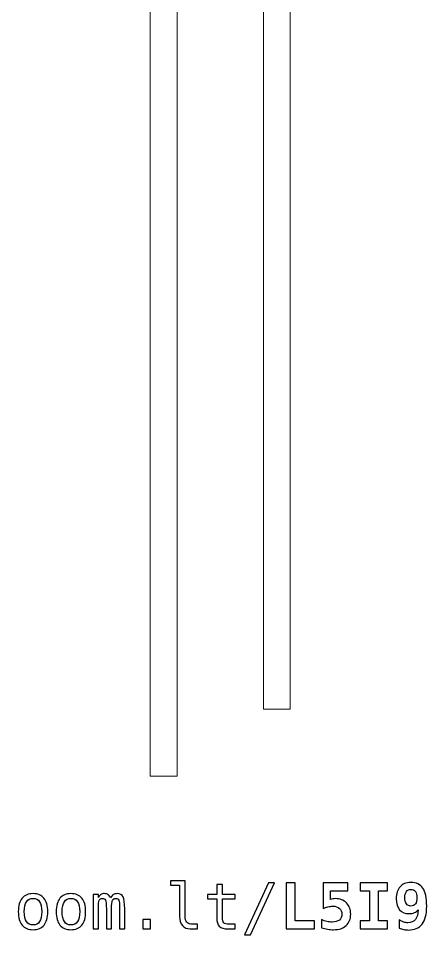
# Model space of a CAD drawing. Header units: centimetres. Extents: x -11.13 to -9.86, y -16.91 to -12.8.
# Drawn here: x -10.953 to -10.037, y -16.911 to -14.855 of the extents above; entities that cross this region are included whole.
import ezdxf

# ---------------------------------------------------------------- set-up
doc = ezdxf.new("R2010")
doc.units = ezdxf.units.CM
doc.header["$MEASUREMENT"] = 0
doc.layers.add('Layer 1', color=7, linetype='Continuous')

msp = doc.modelspace()

# ---------------------------------------------------------------- linework, layer by layer
at = {"layer": 'Layer 1', "color": 250, "lineweight": 20}
msp.add_lwpolyline([(-10.657, -16.55499), (-10.597, -16.55499), (-10.597, -14.01499), (-10.657, -14.01499), (-10.657, -16.55499)], close=True, dxfattribs=at)
msp.add_open_spline([(-10.403, -14.01499), (-10.403, -14.01499), (-10.343, -14.01499), (-10.343, -14.01499), (-10.343, -14.01499), (-10.343, -14.01499), (-10.343, -16.40499), (-10.343, -16.40499), (-10.343, -16.40499), (-10.343, -16.40499), (-10.403, -16.40499), (-10.403, -16.40499), (-10.403, -16.40499), (-10.403, -16.40499), (-10.403, -14.01499), (-10.403, -14.01499)], degree=3, knots=[0, 0, 0, 0, 0.25, 0.25, 0.25, 0.25, 0.5, 0.5, 0.5, 0.5, 0.75, 0.75, 0.75, 0.75, 1, 1, 1, 1], dxfattribs=at)
at = {"layer": 'Layer 1', "color": 250}
for points, knots in [([(-10.57861, -16.86946), (-10.57861, -16.87515), (-10.57758, -16.87943), (-10.57549, -16.88232), (-10.57549, -16.88232), (-10.57339, -16.88521), (-10.57031, -16.88667), (-10.56622, -16.88667), (-10.56622, -16.88667), (-10.56622, -16.88667), (-10.5514, -16.88667), (-10.5514, -16.88667), (-10.5514, -16.88667), (-10.5514, -16.88667), (-10.5514, -16.89742), (-10.5514, -16.89742), (-10.5514, -16.89742), (-10.5514, -16.89742), (-10.56744, -16.89742), (-10.56744, -16.89742), (-10.56744, -16.89742), (-10.57504, -16.89742), (-10.58089, -16.89497), (-10.58506, -16.89011), (-10.58506, -16.89011), (-10.58922, -16.88524), (-10.59129, -16.87835), (-10.59129, -16.86946), (-10.59129, -16.86946), (-10.59129, -16.86946), (-10.59129, -16.79937), (-10.59129, -16.79937), (-10.59129, -16.79937), (-10.59129, -16.79937), (-10.61161, -16.79937), (-10.61161, -16.79937), (-10.61161, -16.79937), (-10.61161, -16.79937), (-10.61161, -16.78945), (-10.61161, -16.78945), (-10.61161, -16.78945), (-10.61161, -16.78945), (-10.57861, -16.78945), (-10.57861, -16.78945), (-10.57861, -16.78945), (-10.57861, -16.78945), (-10.57861, -16.86946), (-10.57861, -16.86946)], [0, 0, 0, 0, 0.0833333, 0.0833333, 0.0833333, 0.0833333, 0.1666667, 0.1666667, 0.1666667, 0.1666667, 0.25, 0.25, 0.25, 0.25, 0.3333333, 0.3333333, 0.3333333, 0.3333333, 0.4166667, 0.4166667, 0.4166667, 0.4166667, 0.5, 0.5, 0.5, 0.5, 0.5833333, 0.5833333, 0.5833333, 0.5833333, 0.6666667, 0.6666667, 0.6666667, 0.6666667, 0.75, 0.75, 0.75, 0.75, 0.8333333, 0.8333333, 0.8333333, 0.8333333, 0.9166667, 0.9166667, 0.9166667, 0.9166667, 1, 1, 1, 1]), ([(-10.49538, -16.79834), (-10.49538, -16.79834), (-10.49538, -16.82026), (-10.49538, -16.82026), (-10.49538, -16.82026), (-10.49538, -16.82026), (-10.46657, -16.82026), (-10.46657, -16.82026), (-10.46657, -16.82026), (-10.46657, -16.82026), (-10.46657, -16.83011), (-10.46657, -16.83011), (-10.46657, -16.83011), (-10.46657, -16.83011), (-10.49538, -16.83011), (-10.49538, -16.83011), (-10.49538, -16.83011), (-10.49538, -16.83011), (-10.49538, -16.872), (-10.49538, -16.872), (-10.49538, -16.872), (-10.49538, -16.87769), (-10.4943, -16.88166), (-10.49213, -16.8839), (-10.49213, -16.8839), (-10.48997, -16.88615), (-10.48621, -16.88728), (-10.48085, -16.88728), (-10.48085, -16.88728), (-10.48085, -16.88728), (-10.46657, -16.88728), (-10.46657, -16.88728), (-10.46657, -16.88728), (-10.46657, -16.88728), (-10.46657, -16.89742), (-10.46657, -16.89742), (-10.46657, -16.89742), (-10.46657, -16.89742), (-10.48207, -16.89742), (-10.48207, -16.89742), (-10.48207, -16.89742), (-10.49159, -16.89742), (-10.4983, -16.89552), (-10.5022, -16.89171), (-10.5022, -16.89171), (-10.5061, -16.8879), (-10.50806, -16.88131), (-10.50806, -16.872), (-10.50806, -16.872), (-10.50806, -16.872), (-10.50806, -16.83011), (-10.50806, -16.83011), (-10.50806, -16.83011), (-10.50806, -16.83011), (-10.52866, -16.83011), (-10.52866, -16.83011), (-10.52866, -16.83011), (-10.52866, -16.83011), (-10.52866, -16.82026), (-10.52866, -16.82026), (-10.52866, -16.82026), (-10.52866, -16.82026), (-10.50806, -16.82026), (-10.50806, -16.82026), (-10.50806, -16.82026), (-10.50806, -16.82026), (-10.50806, -16.79834), (-10.50806, -16.79834), (-10.50806, -16.79834), (-10.50806, -16.79834), (-10.49538, -16.79834), (-10.49538, -16.79834)], [0, 0, 0, 0, 0.0555556, 0.0555556, 0.0555556, 0.0555556, 0.1111111, 0.1111111, 0.1111111, 0.1111111, 0.1666667, 0.1666667, 0.1666667, 0.1666667, 0.2222222, 0.2222222, 0.2222222, 0.2222222, 0.2777778, 0.2777778, 0.2777778, 0.2777778, 0.3333333, 0.3333333, 0.3333333, 0.3333333, 0.3888889, 0.3888889, 0.3888889, 0.3888889, 0.4444444, 0.4444444, 0.4444444, 0.4444444, 0.5, 0.5, 0.5, 0.5, 0.5555556, 0.5555556, 0.5555556, 0.5555556, 0.6111111, 0.6111111, 0.6111111, 0.6111111, 0.6666667, 0.6666667, 0.6666667, 0.6666667, 0.7222222, 0.7222222, 0.7222222, 0.7222222, 0.7777778, 0.7777778, 0.7777778, 0.7777778, 0.8333333, 0.8333333, 0.8333333, 0.8333333, 0.8888889, 0.8888889, 0.8888889, 0.8888889, 0.9444444, 0.9444444, 0.9444444, 0.9444444, 1, 1, 1, 1]), ([(-10.39147, -16.79455), (-10.39147, -16.79455), (-10.37838, -16.79455), (-10.37838, -16.79455), (-10.37838, -16.79455), (-10.37838, -16.79455), (-10.43254, -16.91052), (-10.43254, -16.91052), (-10.43254, -16.91052), (-10.43254, -16.91052), (-10.44571, -16.91052), (-10.44571, -16.91052), (-10.44571, -16.91052), (-10.44571, -16.91052), (-10.39147, -16.79455), (-10.39147, -16.79455)], [0, 0, 0, 0, 0.25, 0.25, 0.25, 0.25, 0.5, 0.5, 0.5, 0.5, 0.75, 0.75, 0.75, 0.75, 1, 1, 1, 1]), ([(-10.35229, -16.89742), (-10.35229, -16.89742), (-10.35229, -16.79455), (-10.35229, -16.79455), (-10.35229, -16.79455), (-10.35229, -16.79455), (-10.33197, -16.79455), (-10.33197, -16.79455), (-10.33197, -16.79455), (-10.33197, -16.79455), (-10.33197, -16.8795), (-10.33197, -16.8795), (-10.33197, -16.8795), (-10.33197, -16.8795), (-10.28849, -16.8795), (-10.28849, -16.8795), (-10.28849, -16.8795), (-10.28849, -16.8795), (-10.28849, -16.89742), (-10.28849, -16.89742), (-10.28849, -16.89742), (-10.28849, -16.89742), (-10.35229, -16.89742), (-10.35229, -16.89742)], [0, 0, 0, 0, 0.1666667, 0.1666667, 0.1666667, 0.1666667, 0.3333333, 0.3333333, 0.3333333, 0.3333333, 0.5, 0.5, 0.5, 0.5, 0.6666667, 0.6666667, 0.6666667, 0.6666667, 0.8333333, 0.8333333, 0.8333333, 0.8333333, 1, 1, 1, 1]), ([(-10.26955, -16.79455), (-10.26955, -16.79455), (-10.21367, -16.79455), (-10.21367, -16.79455), (-10.21367, -16.79455), (-10.21367, -16.79455), (-10.21367, -16.81247), (-10.21367, -16.81247), (-10.21367, -16.81247), (-10.21367, -16.81247), (-10.25309, -16.81247), (-10.25309, -16.81247), (-10.25309, -16.81247), (-10.25309, -16.81247), (-10.25309, -16.83155), (-10.25309, -16.83155), (-10.25309, -16.83155), (-10.25144, -16.83091), (-10.24966, -16.83044), (-10.24777, -16.83013), (-10.24777, -16.83013), (-10.24589, -16.82983), (-10.24389, -16.82969), (-10.24178, -16.82969), (-10.24178, -16.82969), (-10.23159, -16.82969), (-10.22332, -16.83291), (-10.21697, -16.83933), (-10.21697, -16.83933), (-10.21064, -16.84577), (-10.20746, -16.85412), (-10.20746, -16.86442), (-10.20746, -16.86442), (-10.20746, -16.87522), (-10.2109, -16.88373), (-10.21776, -16.89001), (-10.21776, -16.89001), (-10.22463, -16.89629), (-10.23399, -16.89942), (-10.24585, -16.89942), (-10.24585, -16.89942), (-10.25024, -16.89942), (-10.25471, -16.89904), (-10.2592, -16.89831), (-10.2592, -16.89831), (-10.2637, -16.89758), (-10.26831, -16.89648), (-10.27299, -16.895), (-10.27299, -16.895), (-10.27299, -16.895), (-10.27299, -16.87668), (-10.27299, -16.87668), (-10.27299, -16.87668), (-10.26918, -16.87856), (-10.26525, -16.87997), (-10.26125, -16.88091), (-10.26125, -16.88091), (-10.25723, -16.88185), (-10.25318, -16.88232), (-10.24914, -16.88232), (-10.24914, -16.88232), (-10.24199, -16.88232), (-10.23653, -16.88079), (-10.23282, -16.87774), (-10.23282, -16.87774), (-10.2291, -16.87468), (-10.22724, -16.87026), (-10.22724, -16.86442), (-10.22724, -16.86442), (-10.22724, -16.85904), (-10.2291, -16.85473), (-10.23279, -16.85149), (-10.23279, -16.85149), (-10.23649, -16.84827), (-10.24142, -16.84664), (-10.24756, -16.84664), (-10.24756, -16.84664), (-10.25121, -16.84664), (-10.25483, -16.84709), (-10.2585, -16.84798), (-10.2585, -16.84798), (-10.26214, -16.84888), (-10.26584, -16.85024), (-10.26955, -16.85203), (-10.26955, -16.85203), (-10.26955, -16.85203), (-10.26955, -16.79455), (-10.26955, -16.79455)], [0, 0, 0, 0, 0.0454545, 0.0454545, 0.0454545, 0.0454545, 0.0909091, 0.0909091, 0.0909091, 0.0909091, 0.1363636, 0.1363636, 0.1363636, 0.1363636, 0.1818182, 0.1818182, 0.1818182, 0.1818182, 0.2272727, 0.2272727, 0.2272727, 0.2272727, 0.2727273, 0.2727273, 0.2727273, 0.2727273, 0.3181818, 0.3181818, 0.3181818, 0.3181818, 0.3636364, 0.3636364, 0.3636364, 0.3636364, 0.4090909, 0.4090909, 0.4090909, 0.4090909, 0.4545455, 0.4545455, 0.4545455, 0.4545455, 0.5, 0.5, 0.5, 0.5, 0.5454545, 0.5454545, 0.5454545, 0.5454545, 0.5909091, 0.5909091, 0.5909091, 0.5909091, 0.6363636, 0.6363636, 0.6363636, 0.6363636, 0.6818182, 0.6818182, 0.6818182, 0.6818182, 0.7272727, 0.7272727, 0.7272727, 0.7272727, 0.7727273, 0.7727273, 0.7727273, 0.7727273, 0.8181818, 0.8181818, 0.8181818, 0.8181818, 0.8636364, 0.8636364, 0.8636364, 0.8636364, 0.9090909, 0.9090909, 0.9090909, 0.9090909, 0.9545455, 0.9545455, 0.9545455, 0.9545455, 1, 1, 1, 1]), ([(-10.18604, -16.81247), (-10.18604, -16.81247), (-10.18604, -16.79455), (-10.18604, -16.79455), (-10.18604, -16.79455), (-10.18604, -16.79455), (-10.1248, -16.79455), (-10.1248, -16.79455), (-10.1248, -16.79455), (-10.1248, -16.79455), (-10.1248, -16.81247), (-10.1248, -16.81247), (-10.1248, -16.81247), (-10.1248, -16.81247), (-10.14526, -16.81247), (-10.14526, -16.81247), (-10.14526, -16.81247), (-10.14526, -16.81247), (-10.14526, -16.8795), (-10.14526, -16.8795), (-10.14526, -16.8795), (-10.14526, -16.8795), (-10.1248, -16.8795), (-10.1248, -16.8795), (-10.1248, -16.8795), (-10.1248, -16.8795), (-10.1248, -16.89742), (-10.1248, -16.89742), (-10.1248, -16.89742), (-10.1248, -16.89742), (-10.18604, -16.89742), (-10.18604, -16.89742), (-10.18604, -16.89742), (-10.18604, -16.89742), (-10.18604, -16.8795), (-10.18604, -16.8795), (-10.18604, -16.8795), (-10.18604, -16.8795), (-10.16558, -16.8795), (-10.16558, -16.8795), (-10.16558, -16.8795), (-10.16558, -16.8795), (-10.16558, -16.81247), (-10.16558, -16.81247), (-10.16558, -16.81247), (-10.16558, -16.81247), (-10.18604, -16.81247), (-10.18604, -16.81247)], [0, 0, 0, 0, 0.0833333, 0.0833333, 0.0833333, 0.0833333, 0.1666667, 0.1666667, 0.1666667, 0.1666667, 0.25, 0.25, 0.25, 0.25, 0.3333333, 0.3333333, 0.3333333, 0.3333333, 0.4166667, 0.4166667, 0.4166667, 0.4166667, 0.5, 0.5, 0.5, 0.5, 0.5833333, 0.5833333, 0.5833333, 0.5833333, 0.6666667, 0.6666667, 0.6666667, 0.6666667, 0.75, 0.75, 0.75, 0.75, 0.8333333, 0.8333333, 0.8333333, 0.8333333, 0.9166667, 0.9166667, 0.9166667, 0.9166667, 1, 1, 1, 1]), ([(-10.09895, -16.89603), (-10.09895, -16.89603), (-10.09895, -16.8775), (-10.09895, -16.8775), (-10.09895, -16.8775), (-10.09532, -16.87962), (-10.09184, -16.88117), (-10.0885, -16.88218), (-10.0885, -16.88218), (-10.08519, -16.88319), (-10.08199, -16.88371), (-10.07891, -16.88371), (-10.07891, -16.88371), (-10.07162, -16.88371), (-10.06604, -16.88126), (-10.06221, -16.87637), (-10.06221, -16.87637), (-10.05838, -16.87148), (-10.05635, -16.86417), (-10.05612, -16.85443), (-10.05612, -16.85443), (-10.05828, -16.85742), (-10.06104, -16.85965), (-10.06437, -16.86115), (-10.06437, -16.86115), (-10.06774, -16.86264), (-10.07171, -16.86339), (-10.0763, -16.86339), (-10.0763, -16.86339), (-10.08554, -16.86339), (-10.09267, -16.86045), (-10.09772, -16.85459), (-10.09772, -16.85459), (-10.10278, -16.84874), (-10.1053, -16.84044), (-10.1053, -16.82969), (-10.1053, -16.82969), (-10.1053, -16.81821), (-10.10247, -16.80932), (-10.09683, -16.80302), (-10.09683, -16.80302), (-10.09116, -16.79674), (-10.08319, -16.79359), (-10.07284, -16.79359), (-10.07284, -16.79359), (-10.06031, -16.79359), (-10.0512, -16.79777), (-10.04554, -16.80617), (-10.04554, -16.80617), (-10.03987, -16.81454), (-10.03702, -16.82809), (-10.03702, -16.84679), (-10.03702, -16.84679), (-10.03702, -16.86454), (-10.04048, -16.87788), (-10.04742, -16.88677), (-10.04742, -16.88677), (-10.05436, -16.89566), (-10.06475, -16.9001), (-10.07863, -16.9001), (-10.07863, -16.9001), (-10.08185, -16.9001), (-10.08516, -16.89975), (-10.08858, -16.89907), (-10.08858, -16.89907), (-10.09201, -16.89838), (-10.09547, -16.89737), (-10.09895, -16.89603)], [0, 0, 0, 0, 0.0588235, 0.0588235, 0.0588235, 0.0588235, 0.1176471, 0.1176471, 0.1176471, 0.1176471, 0.1764706, 0.1764706, 0.1764706, 0.1764706, 0.2352941, 0.2352941, 0.2352941, 0.2352941, 0.2941176, 0.2941176, 0.2941176, 0.2941176, 0.3529412, 0.3529412, 0.3529412, 0.3529412, 0.4117647, 0.4117647, 0.4117647, 0.4117647, 0.4705882, 0.4705882, 0.4705882, 0.4705882, 0.5294118, 0.5294118, 0.5294118, 0.5294118, 0.5882353, 0.5882353, 0.5882353, 0.5882353, 0.6470588, 0.6470588, 0.6470588, 0.6470588, 0.7058824, 0.7058824, 0.7058824, 0.7058824, 0.7647059, 0.7647059, 0.7647059, 0.7647059, 0.8235294, 0.8235294, 0.8235294, 0.8235294, 0.8823529, 0.8823529, 0.8823529, 0.8823529, 0.9411765, 0.9411765, 0.9411765, 0.9411765, 1, 1, 1, 1]), ([(-10.0723, -16.84636), (-10.06795, -16.84636), (-10.06461, -16.84476), (-10.06228, -16.84156), (-10.06228, -16.84156), (-10.05995, -16.83839), (-10.0588, -16.83376), (-10.0588, -16.82769), (-10.0588, -16.82769), (-10.0588, -16.82167), (-10.05995, -16.81706), (-10.06228, -16.81388), (-10.06228, -16.81388), (-10.06461, -16.81068), (-10.06795, -16.80909), (-10.0723, -16.80909), (-10.0723, -16.80909), (-10.07672, -16.80909), (-10.08011, -16.81068), (-10.08246, -16.81388), (-10.08246, -16.81388), (-10.08484, -16.81706), (-10.08601, -16.82167), (-10.08601, -16.82769), (-10.08601, -16.82769), (-10.08601, -16.83371), (-10.08484, -16.83832), (-10.08246, -16.84154), (-10.08246, -16.84154), (-10.08011, -16.84476), (-10.07672, -16.84636), (-10.0723, -16.84636)], [0, 0, 0, 0, 0.125, 0.125, 0.125, 0.125, 0.25, 0.25, 0.25, 0.25, 0.375, 0.375, 0.375, 0.375, 0.5, 0.5, 0.5, 0.5, 0.625, 0.625, 0.625, 0.625, 0.75, 0.75, 0.75, 0.75, 0.875, 0.875, 0.875, 0.875, 1, 1, 1, 1]), ([(-10.91999, -16.8184), (-10.90929, -16.8184), (-10.9011, -16.82186), (-10.89544, -16.82879), (-10.89544, -16.82879), (-10.88977, -16.83573), (-10.88692, -16.84577), (-10.88692, -16.8589), (-10.88692, -16.8589), (-10.88692, -16.87209), (-10.88974, -16.88213), (-10.89539, -16.88905), (-10.89539, -16.88905), (-10.90106, -16.89596), (-10.90924, -16.89942), (-10.91999, -16.89942), (-10.91999, -16.89942), (-10.93071, -16.89942), (-10.93887, -16.89596), (-10.94454, -16.88905), (-10.94454, -16.88905), (-10.95019, -16.88213), (-10.95301, -16.87209), (-10.95301, -16.8589), (-10.95301, -16.8589), (-10.95301, -16.84577), (-10.95019, -16.83573), (-10.94454, -16.82879), (-10.94454, -16.82879), (-10.93887, -16.82186), (-10.93071, -16.8184), (-10.91999, -16.8184)], [0, 0, 0, 0, 0.125, 0.125, 0.125, 0.125, 0.25, 0.25, 0.25, 0.25, 0.375, 0.375, 0.375, 0.375, 0.5, 0.5, 0.5, 0.5, 0.625, 0.625, 0.625, 0.625, 0.75, 0.75, 0.75, 0.75, 0.875, 0.875, 0.875, 0.875, 1, 1, 1, 1]), ([(-10.91999, -16.82915), (-10.92643, -16.82915), (-10.9313, -16.83164), (-10.93462, -16.83665), (-10.93462, -16.83665), (-10.93793, -16.84166), (-10.93958, -16.84909), (-10.93958, -16.8589), (-10.93958, -16.8589), (-10.93958, -16.86868), (-10.93793, -16.87609), (-10.93462, -16.88112), (-10.93462, -16.88112), (-10.9313, -16.88615), (-10.92643, -16.88867), (-10.91999, -16.88867), (-10.91999, -16.88867), (-10.91352, -16.88867), (-10.90863, -16.88615), (-10.90531, -16.88112), (-10.90531, -16.88112), (-10.902, -16.87609), (-10.90035, -16.86868), (-10.90035, -16.8589), (-10.90035, -16.8589), (-10.90035, -16.84909), (-10.902, -16.84166), (-10.90531, -16.83665), (-10.90531, -16.83665), (-10.90863, -16.83164), (-10.91352, -16.82915), (-10.91999, -16.82915)], [0, 0, 0, 0, 0.125, 0.125, 0.125, 0.125, 0.25, 0.25, 0.25, 0.25, 0.375, 0.375, 0.375, 0.375, 0.5, 0.5, 0.5, 0.5, 0.625, 0.625, 0.625, 0.625, 0.75, 0.75, 0.75, 0.75, 0.875, 0.875, 0.875, 0.875, 1, 1, 1, 1]), ([(-10.83504, -16.8184), (-10.82434, -16.8184), (-10.81615, -16.82186), (-10.81049, -16.82879), (-10.81049, -16.82879), (-10.80482, -16.83573), (-10.80197, -16.84577), (-10.80197, -16.8589), (-10.80197, -16.8589), (-10.80197, -16.87209), (-10.80479, -16.88213), (-10.81044, -16.88905), (-10.81044, -16.88905), (-10.81611, -16.89596), (-10.82429, -16.89942), (-10.83504, -16.89942), (-10.83504, -16.89942), (-10.84576, -16.89942), (-10.85392, -16.89596), (-10.85959, -16.88905), (-10.85959, -16.88905), (-10.86524, -16.88213), (-10.86806, -16.87209), (-10.86806, -16.8589), (-10.86806, -16.8589), (-10.86806, -16.84577), (-10.86524, -16.83573), (-10.85959, -16.82879), (-10.85959, -16.82879), (-10.85392, -16.82186), (-10.84576, -16.8184), (-10.83504, -16.8184)], [0, 0, 0, 0, 0.125, 0.125, 0.125, 0.125, 0.25, 0.25, 0.25, 0.25, 0.375, 0.375, 0.375, 0.375, 0.5, 0.5, 0.5, 0.5, 0.625, 0.625, 0.625, 0.625, 0.75, 0.75, 0.75, 0.75, 0.875, 0.875, 0.875, 0.875, 1, 1, 1, 1]), ([(-10.83504, -16.82915), (-10.84148, -16.82915), (-10.84635, -16.83164), (-10.84967, -16.83665), (-10.84967, -16.83665), (-10.85298, -16.84166), (-10.85463, -16.84909), (-10.85463, -16.8589), (-10.85463, -16.8589), (-10.85463, -16.86868), (-10.85298, -16.87609), (-10.84967, -16.88112), (-10.84967, -16.88112), (-10.84635, -16.88615), (-10.84148, -16.88867), (-10.83504, -16.88867), (-10.83504, -16.88867), (-10.82857, -16.88867), (-10.82368, -16.88615), (-10.82036, -16.88112), (-10.82036, -16.88112), (-10.81705, -16.87609), (-10.8154, -16.86868), (-10.8154, -16.8589), (-10.8154, -16.8589), (-10.8154, -16.84909), (-10.81705, -16.84166), (-10.82036, -16.83665), (-10.82036, -16.83665), (-10.82368, -16.83164), (-10.82857, -16.82915), (-10.83504, -16.82915)], [0, 0, 0, 0, 0.125, 0.125, 0.125, 0.125, 0.25, 0.25, 0.25, 0.25, 0.375, 0.375, 0.375, 0.375, 0.5, 0.5, 0.5, 0.5, 0.625, 0.625, 0.625, 0.625, 0.75, 0.75, 0.75, 0.75, 0.875, 0.875, 0.875, 0.875, 1, 1, 1, 1]), ([(-10.74597, -16.82811), (-10.74442, -16.8248), (-10.74242, -16.82235), (-10.74, -16.82077), (-10.74, -16.82077), (-10.7376, -16.8192), (-10.73468, -16.8184), (-10.7313, -16.8184), (-10.7313, -16.8184), (-10.72509, -16.8184), (-10.72072, -16.8208), (-10.71818, -16.8256), (-10.71818, -16.8256), (-10.71561, -16.83039), (-10.71434, -16.83942), (-10.71434, -16.85271), (-10.71434, -16.85271), (-10.71434, -16.85271), (-10.71434, -16.89742), (-10.71434, -16.89742), (-10.71434, -16.89742), (-10.71434, -16.89742), (-10.72591, -16.89742), (-10.72591, -16.89742), (-10.72591, -16.89742), (-10.72591, -16.89742), (-10.72591, -16.85325), (-10.72591, -16.85325), (-10.72591, -16.85325), (-10.72591, -16.84236), (-10.72652, -16.83561), (-10.72775, -16.83296), (-10.72775, -16.83296), (-10.72895, -16.83032), (-10.73118, -16.82901), (-10.7344, -16.82901), (-10.7344, -16.82901), (-10.73807, -16.82901), (-10.74059, -16.83042), (-10.74195, -16.83324), (-10.74195, -16.83324), (-10.74329, -16.83606), (-10.74397, -16.84274), (-10.74397, -16.85325), (-10.74397, -16.85325), (-10.74397, -16.85325), (-10.74397, -16.89742), (-10.74397, -16.89742), (-10.74397, -16.89742), (-10.74397, -16.89742), (-10.75555, -16.89742), (-10.75555, -16.89742), (-10.75555, -16.89742), (-10.75555, -16.89742), (-10.75555, -16.85325), (-10.75555, -16.85325), (-10.75555, -16.85325), (-10.75555, -16.84222), (-10.7562, -16.83543), (-10.75752, -16.83286), (-10.75752, -16.83286), (-10.75881, -16.8303), (-10.76117, -16.82901), (-10.76458, -16.82901), (-10.76458, -16.82901), (-10.76794, -16.82901), (-10.77027, -16.83042), (-10.77156, -16.83324), (-10.77156, -16.83324), (-10.77288, -16.83606), (-10.77354, -16.84274), (-10.77354, -16.85325), (-10.77354, -16.85325), (-10.77354, -16.85325), (-10.77354, -16.89742), (-10.77354, -16.89742), (-10.77354, -16.89742), (-10.77354, -16.89742), (-10.78504, -16.89742), (-10.78504, -16.89742), (-10.78504, -16.89742), (-10.78504, -16.89742), (-10.78504, -16.82026), (-10.78504, -16.82026), (-10.78504, -16.82026), (-10.78504, -16.82026), (-10.77354, -16.82026), (-10.77354, -16.82026), (-10.77354, -16.82026), (-10.77354, -16.82026), (-10.77354, -16.82686), (-10.77354, -16.82686), (-10.77354, -16.82686), (-10.77203, -16.82411), (-10.77013, -16.82202), (-10.76785, -16.82056), (-10.76785, -16.82056), (-10.76559, -16.81913), (-10.763, -16.8184), (-10.76011, -16.8184), (-10.76011, -16.8184), (-10.7566, -16.8184), (-10.75371, -16.8192), (-10.75138, -16.8208), (-10.75138, -16.8208), (-10.74905, -16.82242), (-10.74727, -16.82484), (-10.74597, -16.82811)], [0, 0, 0, 0, 0.037037, 0.037037, 0.037037, 0.037037, 0.0740741, 0.0740741, 0.0740741, 0.0740741, 0.1111111, 0.1111111, 0.1111111, 0.1111111, 0.1481481, 0.1481481, 0.1481481, 0.1481481, 0.1851852, 0.1851852, 0.1851852, 0.1851852, 0.2222222, 0.2222222, 0.2222222, 0.2222222, 0.2592593, 0.2592593, 0.2592593, 0.2592593, 0.2962963, 0.2962963, 0.2962963, 0.2962963, 0.3333333, 0.3333333, 0.3333333, 0.3333333, 0.3703704, 0.3703704, 0.3703704, 0.3703704, 0.4074074, 0.4074074, 0.4074074, 0.4074074, 0.4444444, 0.4444444, 0.4444444, 0.4444444, 0.4814815, 0.4814815, 0.4814815, 0.4814815, 0.5185185, 0.5185185, 0.5185185, 0.5185185, 0.5555556, 0.5555556, 0.5555556, 0.5555556, 0.5925926, 0.5925926, 0.5925926, 0.5925926, 0.6296296, 0.6296296, 0.6296296, 0.6296296, 0.6666667, 0.6666667, 0.6666667, 0.6666667, 0.7037037, 0.7037037, 0.7037037, 0.7037037, 0.7407407, 0.7407407, 0.7407407, 0.7407407, 0.7777778, 0.7777778, 0.7777778, 0.7777778, 0.8148148, 0.8148148, 0.8148148, 0.8148148, 0.8518519, 0.8518519, 0.8518519, 0.8518519, 0.8888889, 0.8888889, 0.8888889, 0.8888889, 0.9259259, 0.9259259, 0.9259259, 0.9259259, 0.962963, 0.962963, 0.962963, 0.962963, 1, 1, 1, 1]), ([(-10.67389, -16.87639), (-10.67389, -16.87639), (-10.65653, -16.87639), (-10.65653, -16.87639), (-10.65653, -16.87639), (-10.65653, -16.87639), (-10.65653, -16.89742), (-10.65653, -16.89742), (-10.65653, -16.89742), (-10.65653, -16.89742), (-10.67389, -16.89742), (-10.67389, -16.89742), (-10.67389, -16.89742), (-10.67389, -16.89742), (-10.67389, -16.87639), (-10.67389, -16.87639)], [0, 0, 0, 0, 0.25, 0.25, 0.25, 0.25, 0.5, 0.5, 0.5, 0.5, 0.75, 0.75, 0.75, 0.75, 1, 1, 1, 1])]:
    msp.add_open_spline(points, degree=3, knots=knots, dxfattribs=at)

doc.saveas('drawing.dxf')
